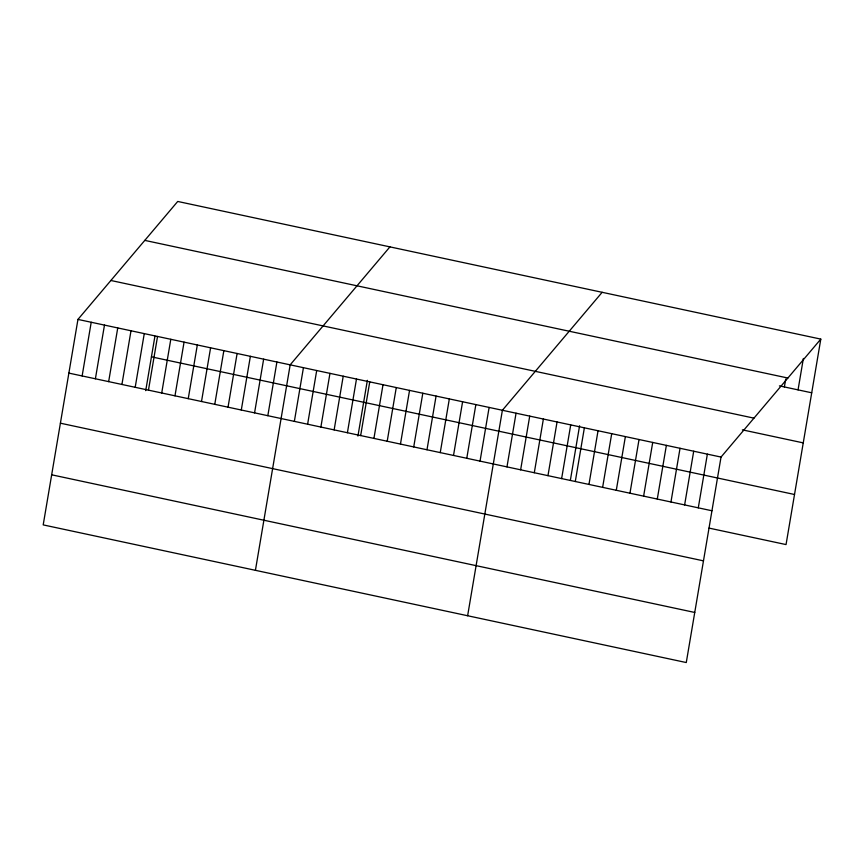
<?xml version="1.0" encoding="UTF-8"?>
<svg xmlns="http://www.w3.org/2000/svg" width="864" height="864" viewBox="0 0 864 864"><rect width="100%" height="100%" fill="white"/><g stroke="black" fill="none" stroke-linecap="round" stroke-linejoin="round"><path stroke-width="1.3" d="M77.954 319.421L43.2 524.891L686.275 662.548L721.03 457.067L820.8 339.109L177.725 201.452L77.954 319.421L721.03 457.067M82.134 375.948L91.217 322.261M95.396 378.788L104.479 325.102M108.659 381.629L117.742 327.942M121.921 384.469L131.004 330.772M135.194 387.31L144.266 333.612M145.724 390.647L154.926 336.193M148.457 390.15L157.54 336.452M161.719 392.98L170.802 339.293M174.982 395.82L184.064 342.133M188.244 398.66L197.327 344.974M201.506 401.501L210.589 347.814M214.769 404.341L223.852 350.654M228.031 407.182L237.114 353.484M241.294 410.022L250.376 356.324M254.567 412.862L263.639 359.165M267.829 415.703L276.901 362.005M255.42 570.316L290.174 364.846L389.934 246.877M294.354 421.373L303.437 367.686M307.616 424.213L316.699 370.526M320.879 427.054L329.962 373.367M334.141 429.894L343.224 376.196M347.404 432.734L356.486 379.037M357.934 436.072L367.362 380.333M360.666 435.575L369.749 381.877M373.928 438.415L383.011 384.718M387.202 441.245L396.274 387.558M400.464 444.085L409.547 390.398M413.726 446.926L422.809 393.239M426.989 449.766L436.072 396.079M440.251 452.606L449.334 398.909M453.514 455.447L462.596 401.749M466.776 458.287L475.859 404.59M480.038 461.128L489.121 407.43M467.629 615.74L502.384 410.27L602.154 292.302M506.974 466.884L516.056 413.197M520.636 469.811L529.718 416.124M534.298 472.738L543.38 419.04M547.97 475.664L557.053 421.967M561.632 478.591L570.715 424.894M570.37 480.244L579.582 425.758M575.294 481.507L584.377 427.82M588.967 484.434L598.039 430.747M602.629 487.361L611.712 433.674M616.291 490.288L625.374 436.601M629.964 493.214L639.036 439.517M643.626 496.141L652.709 442.444M657.288 499.057L666.371 445.37M670.961 501.984L680.033 448.297M684.623 504.911L693.706 451.224M698.285 507.838L707.368 454.151M784.393 386.942L785.722 379.091M798.055 389.869L803.369 358.441M820.8 339.109L786.046 544.579L709.02 528.098M144.796 240.386L787.882 378.032M779.414 385.884L811.717 392.796M110.873 280.487L753.959 418.144M742.37 429.851L803.25 442.886M151.438 356.843L794.524 494.489M68.872 373.108L711.958 510.764M60.404 423.198L703.48 560.855M51.667 474.8L694.753 612.457"/></g></svg>
